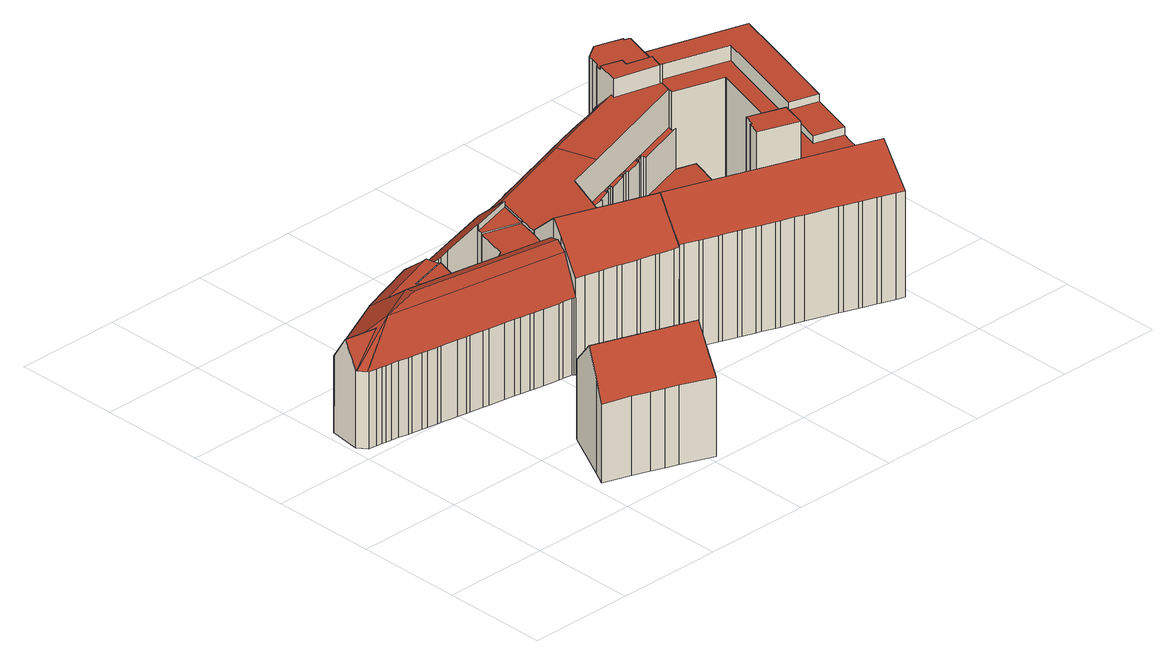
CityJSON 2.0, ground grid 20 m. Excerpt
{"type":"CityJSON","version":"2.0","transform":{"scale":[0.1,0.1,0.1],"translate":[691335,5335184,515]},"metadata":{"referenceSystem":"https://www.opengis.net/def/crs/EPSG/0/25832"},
"CityObjects":{
"building1":{"type":"Building","attributes":{"Gemeindeschluessel":"09162000","HoeheDach":"538.620","HoeheGrund":"516.643","Methode":"2000","NiedrigsteTraufeDesGebaeudes":"531.541","Geometrietyp2DReferenz":"3000","function":"31001_1000","roofType":"3100","measuredHeight":21.98,"storeysAboveGround":4},"geometry":[{"type":"MultiSurface","lod":"2","boundaries":[[[0,1,2,3]],[[4,5,6,7,8,9,10,11,12,13,2,1,14,15,16,17,18,19]],[[3,2,13,20]],[[21,7,6,22]],[[23,9,8,24]],[[25,10,9,23]],[[24,8,7,21]],[[26,15,14,27]],[[28,18,17,29]],[[30,31,32,33]],[[27,14,1,0]],[[33,32,34,35]],[[36,12,11,37]],[[22,6,5,38]],[[38,5,4,39,40]],[[41,28,29,42,26,27,0,3,20,36,37,25,23,24,21,22,38,40,30,33,35,43,44,45]],[[41,46,19,18,28]],[[35,34,47,43]],[[42,16,15,26]],[[43,47,48,44]],[[29,17,16,42]],[[37,11,10,25]],[[20,13,12,36]],[[45,49,46,41]],[[40,39,31,30]],[[44,48,49,45]],[[48,47,34,32,31,39,4,19,46,49]]],"semantics":{"surfaces":[{"type":"WallSurface"},{"type":"RoofSurface"},{"type":"GroundSurface"}],"values":[0,1,0,0,0,0,0,0,0,0,0,0,0,0,0,2,0,0,0,0,0,0,0,0,0,0,1]}}]},
"building2":{"type":"Building","attributes":{"Gemeindeschluessel":"09162000","HoeheDach":"538.470","HoeheGrund":"516.621","Methode":"2000","NiedrigsteTraufeDesGebaeudes":"520.730","Geometrietyp2DReferenz":"3000","function":"31001_9998","roofType":"2100","measuredHeight":21.85,"storeysAboveGround":5},"geometry":[{"type":"MultiSurface","lod":"2","boundaries":[[[50,51,52,53]],[[54,55,56,57]],[[53,52,58,59]],[[60,61,62,63]],[[64,65,55,54]],[[66,67,68,69]],[[70,71,72,73]],[[74,75,76,77,78]],[[79,80,81,82]],[[83,84,85,86]],[[87,88,89,90]],[[63,91,92,93,94,95,68,67,96,97,98,60]],[[99,97,96,100]],[[101,102,103]],[[104,95,94,105]],[[75,74,106]],[[107,108,109,110,111,112]],[[113,92,91,114]],[[115,116,117,118]],[[119,120,121,122,123,124,125,126,127,128]],[[129,102,130,131,132,133]],[[129,112,111,103,102]],[[134,135,71,70]],[[110,109,106]],[[133,132,136,137]],[[138,139,140,141]],[[140,65,64,142,141]],[[143,144,145,146]],[[137,136,147,148]],[[149,98,97,99]],[[106,74,150,128,131,130]],[[151,148,147,127,126]],[[152,153,154,155]],[[156,154,153,157,158,159]],[[106,130,102,101,110]],[[149,160,161,61,60,98]],[[162,123,122,163]],[[164,165,77,76,166]],[[167,157,153,152]],[[168,93,92,113]],[[116,169,81,80,170,150,74,78,171,172,62,61,161,173,117]],[[174,124,123,162]],[[165,164,50,53,59,138,141,142,64,54,57,175,143,146,176,134,70,73,177,178,179,180,181,182,183,184,185,87,90,83,86,186,107,112,129,133,137,148,151,187,174,162,163,188,189,79,82,190,115,118,191,160,149,99,100,66,69,104,105,168,113,114,192,193,194,167,152,155]],[[183,195,196,184]],[[163,122,121,188]],[[171,156,159,172]],[[100,96,67,66]],[[186,197,108,107]],[[59,58,139,138]],[[188,121,120,189]],[[69,68,95,104]],[[73,72,198,177]],[[192,114,91,63,62]],[[119,150,170,120]],[[194,193,172,159,158]],[[145,135,134,176,146]],[[175,199,144,143]],[[194,158,157,167]],[[86,85,197,186]],[[191,173,161,160]],[[105,94,93,168]],[[184,196,200,185]],[[201,166,76,75,106]],[[185,200,88,87]],[[202,198,72,71,135,145,144,199,56,55,65,140,139,58,52,51,201,106,109,108,197,85,84,89,88,200,196,195,203,204,205]],[[79,189,120,170,80]],[[82,81,169,190]],[[57,56,199,175]],[[165,155,154,156,171,78,77]],[[192,62,172,193]],[[90,89,84,83]],[[118,117,173,191]],[[50,164,166,201,51]],[[181,204,203,182]],[[177,198,202,178]],[[182,203,195,183]],[[151,126,125,187]],[[180,205,204,181]],[[202,205,180,179,178]],[[128,127,147,136,132,131]],[[128,150,119]],[[187,125,124,174]],[[110,101,103,111]],[[116,115,190,169]]],"semantics":{"surfaces":[{"type":"WallSurface"},{"type":"RoofSurface"},{"type":"GroundSurface"}],"values":[0,0,0,0,0,0,0,1,0,0,0,1,0,1,0,1,0,0,0,1,0,0,0,1,0,0,0,0,0,0,1,0,0,1,1,0,0,0,0,0,1,0,2,0,0,0,0,0,0,0,0,0,0,0,0,0,0,0,0,0,0,0,1,0,1,0,0,0,0,0,0,0,0,0,0,0,0,0,0,1,0,0,1,0]}}]},
"building3":{"type":"Building","attributes":{"Gemeindeschluessel":"09162000","HoeheDach":"534.530","HoeheGrund":"517.270","Methode":"2000","NiedrigsteTraufeDesGebaeudes":"521.973","Geometrietyp2DReferenz":"3000","function":"31001_9998","roofType":"2100","measuredHeight":17.26,"storeysAboveGround":1},"geometry":[{"type":"MultiSurface","lod":"2","boundaries":[[[206,207,208,209]],[[210,211,212,213]],[[214,215,216,217]],[[218,219,220,221]],[[222,223,224,225]],[[226,208,207,227,228,229,230]],[[231,232,233,234]],[[235,236,237,238]],[[239,240,241,242]],[[243,227,207,206]],[[238,237,244,245]],[[224,246,230,229,247,248,225]],[[249,250,251,252]],[[252,251,253,254]],[[255,256,257,258]],[[217,216,256,255]],[[259,228,227,243]],[[243,206,209,260,261,231,234,262,235,238,245,249,252,254,263,264,265,218,221,266,239,242,214,217,255,258,267,210,213,222,225,248,247,259]],[[234,233,268,262]],[[247,229,228,259]],[[242,241,215,214]],[[246,224,269,270]],[[260,209,208,226,271,261]],[[266,221,220,270,269,240,239]],[[258,257,272,267]],[[262,268,236,235]],[[254,253,273,263]],[[220,219,274,275,273,253,251,250,244,237,236,268,233,232,271,226,230,246,270]],[[245,244,250,249]],[[264,275,274,265]],[[261,271,232,231]],[[213,212,223,222]],[[265,274,219,218]],[[267,272,211,210]],[[263,273,275,264]],[[211,272,257,256,216,215,241,240,269,224,223,212]]],"semantics":{"surfaces":[{"type":"WallSurface"},{"type":"RoofSurface"},{"type":"GroundSurface"}],"values":[0,0,0,0,0,1,0,0,0,0,0,0,0,0,0,0,0,2,0,0,0,0,0,0,0,0,0,1,0,0,0,0,0,0,0,1]}}]},
"building4":{"type":"Building","attributes":{"Gemeindeschluessel":"09162000","HoeheDach":"535.810","HoeheGrund":"517.410","Methode":"2000","NiedrigsteTraufeDesGebaeudes":"528.915","Geometrietyp2DReferenz":"3000","function":"31001_9998","roofType":"2100","measuredHeight":18.4,"storeysAboveGround":4},"geometry":[{"type":"MultiSurface","lod":"2","boundaries":[[[276,277,278,279]],[[280,281,282,283]],[[284,285,286,287]],[[288,289,290,291]],[[285,292,293,278,277,290,289,282,281,294,295,296,286]],[[297,293,292,298]],[[299,296,295,300]],[[301,294,281,280]],[[298,292,285,284]],[[302,303,283,282,289,288,304]],[[300,295,294,301]],[[302,304,305,306]],[[287,286,296,299]],[[304,288,291,305]],[[283,303,302,306,307,276,279,297,298,284,287,299,300,301,280]],[[279,278,293,297]],[[305,291,290,277,276,307,306]]],"semantics":{"surfaces":[{"type":"WallSurface"},{"type":"RoofSurface"},{"type":"GroundSurface"}],"values":[0,0,0,0,1,0,0,0,0,0,0,0,0,1,2,0,0]}}]},
"building5":{"type":"Building","attributes":{"Gemeindeschluessel":"09162000","HoeheDach":"541.850","HoeheGrund":"516.459","Methode":"2000","NiedrigsteTraufeDesGebaeudes":"534.899","Geometrietyp2DReferenz":"3000","function":"31001_9998","roofType":"3100","measuredHeight":25.39,"storeysAboveGround":6},"geometry":[{"type":"MultiSurface","lod":"2","boundaries":[[[308,309,310,311]],[[312,311,310,313,314]],[[315,316,317,318]],[[319,320,321,322]],[[323,324,325,326,327,328,321,320,329,330,331,332,314,313,333]],[[334,325,324,335]],[[322,321,328,336]],[[323,337,335,324]],[[318,317,338,339]],[[340,326,325,334]],[[341,337,323,333,342]],[[343,327,326,340]],[[339,338,309,308]],[[344,345,316,315]],[[312,314,332,346]],[[346,332,331,347]],[[348,330,329,349]],[[313,310,309,338,317,316,345,342,333]],[[312,346,347,348,349,319,322,336,343,340,334,335,337,341,344,315,318,339,308,311]],[[349,329,320,319]],[[336,328,327,343]],[[347,331,330,348]],[[341,342,345,344]]],"semantics":{"surfaces":[{"type":"WallSurface"},{"type":"RoofSurface"},{"type":"GroundSurface"}],"values":[0,0,0,0,1,0,0,0,0,0,0,0,0,0,0,0,0,1,2,0,0,0,0]}}]},
"building6":{"type":"Building","attributes":{"Gemeindeschluessel":"09162000","HoeheDach":"543.888","HoeheGrund":"515.671","Methode":"2000","NiedrigsteTraufeDesGebaeudes":"519.777","Geometrietyp2DReferenz":"3000","function":"31001_9998","roofType":"3100","measuredHeight":28.22,"storeysAboveGround":6},"geometry":[{"type":"MultiSurface","lod":"2","boundaries":[[[350,351,352,353,354,355]],[[356,357,358,359]],[[360,361,362,363]],[[364,365,366,367]],[[368,369,370,371]],[[372,373,374,375]],[[376,377,378,379]],[[380,381,370,369,382,383]],[[384,385,386,387]],[[366,365,386,385,362,361,388,389,390,391,392,393,394,395,396,397,398,399,400,378,377,401,402,403,404]],[[405,395,394,406]],[[407,408,409,410,411,368,371,412,351,350,413,372,375,414,415,416,376,379,417,418,419,420,421,405,406,422,423,424,425,426,427,360,363,384,387,364,367,428]],[[425,390,389,426]],[[411,410,429,430,383,382]],[[423,392,391,424]],[[414,431,402,415]],[[402,431,374,373,432,356,359,430,429,433,434,435,403]],[[380,359,358,436,381]],[[383,430,359,380]],[[427,388,361,360]],[[407,428,404,403,435]],[[375,374,431,414]],[[406,394,393,422]],[[412,437,352,351]],[[412,371,370,381,436,437]],[[422,393,392,423]],[[411,382,369,368]],[[418,399,398,419]],[[367,366,404,428]],[[426,389,388,427]],[[421,396,395,405]],[[357,353,352,437,436,358]],[[372,413,438,439,432,373]],[[440,356,432,439]],[[415,402,401,416]],[[387,386,365,364]],[[409,433,429,410]],[[350,355,438,413]],[[420,397,396,421]],[[407,435,434,408]],[[419,398,397,420]],[[439,438,355,354,440]],[[379,378,400,417]],[[354,353,357,356,440]],[[416,401,377,376]],[[417,400,399,418]],[[424,391,390,425]],[[408,434,433,409]],[[363,362,385,384]]],"semantics":{"surfaces":[{"type":"WallSurface"},{"type":"RoofSurface"},{"type":"GroundSurface"}],"values":[0,0,0,0,0,0,0,1,0,1,0,2,0,0,0,0,1,0,0,0,0,0,0,0,0,0,0,0,0,0,0,1,0,0,0,0,0,0,0,0,0,1,0,0,0,0,0,0,0]}}]},
"building7":{"type":"Building","attributes":{"Gemeindeschluessel":"09162000","HoeheDach":"538.590","HoeheGrund":"516.712","Methode":"9999","NiedrigsteTraufeDesGebaeudes":"516.960","Geometrietyp2DReferenz":"3000","function":"31001_9998","roofType":"1000","measuredHeight":21.88,"storeysAboveGround":6},"geometry":[{"type":"MultiSurface","lod":"2","boundaries":[[[441,442,443,444]],[[445,446,447,448]],[[449,450,451,452]],[[453,454,455,456]],[[457,458,459,460]],[[461,462,463,464]],[[465,466,467,468]],[[469,470,471,472]],[[473,474,475,476,477]],[[456,455,478,479]],[[480,481,482,483]],[[484,485,486,487]],[[488,489,490,491]],[[492,493,494,495]],[[496,491,490,497,498,499]],[[500,501,502,503]],[[504,505,506,507]],[[508,509,510,511]],[[512,513,514,515]],[[516,517,518,519]],[[520,521,522,523]],[[524,525,526,527,528]],[[529,530,531,532,459,458,533,502,501,518,517,534,535,536,537,447,446,443,442,538,539,471,470,540,541,494,493,482,481,463,462,542,543,544,545,546,547,548,549,550,551,552,477,476,553,554]],[[555,556,557,558]],[[444,443,446,445]],[[559,560,561,562]],[[468,467,563,564]],[[526,565,566,567,568,569,563,467,466,506,505,570,571,522,521,572,573,574,510,509,575,576,577,578,579,486,485,580,514,513,581,451,450,582,583,584,585,586,527]],[[587,547,546,588]],[[589,590,591,592]],[[593,594,595,596]],[[597,573,572,598]],[[559,562,497,490,489,599,591,590,600,601,602,603,604,605,606]],[[515,514,580,607]],[[608,541,540,609]],[[610,545,544,611]],[[612,533,458,457]],[[472,471,539,613]],[[526,525,614,565]],[[507,506,466,465]],[[615,616,530,529,605,604]],[[553,524,528,617,618,554]],[[619,531,530,616]],[[620,548,547,587]],[[453,621,586,585,622,454]],[[623,582,450,449]],[[624,581,513,512]],[[625,569,568,626]],[[627,552,551,628]],[[629,630,631,632]],[[511,510,574,633]],[[634,536,535,635]],[[592,591,599,636]],[[487,486,579,637]],[[638,623,449,452,624,512,515,607,484,487,637,639,640,641,642,508,511,633,597,598,520,523,643,644,504,507,465,468,564,645,593,596,646,555,558,647,648,474,473,627,628,649,650,620,587,588,610,611,651,652,461,464,480,483,492,495,608,609,469,472,613,653,441,444,445,448,654,634,635,655,516,519,500,503,612,457,460,656,619,616,615,657,658,659,660,589,592,636,488,491,496,629,632,621,453,456,479]],[[596,595,661,646]],[[621,632,631,662,617,528,527,586]],[[663,664,606,605,529,554,618]],[[448,447,537,654]],[[598,572,521,520]],[[644,570,505,504]],[[660,600,590,589]],[[650,549,548,620]],[[609,540,470,469]],[[626,568,567,665]],[[645,666,594,593]],[[649,550,549,650]],[[655,534,517,516]],[[641,576,575,642]],[[636,599,489,488]],[[658,602,601,659]],[[638,479,478,667,584,583]],[[645,564,563,569,625,666]],[[628,551,550,649]],[[651,543,542,652]],[[653,538,442,441]],[[661,595,594,666,625,626,665,668]],[[607,580,485,484]],[[606,664,560,559]],[[503,502,533,612]],[[622,585,584,667]],[[635,535,534,655]],[[496,499,630,629]],[[464,463,481,480]],[[663,662,631,630,499,498,561,560,664]],[[460,459,532,656]],[[558,557,669,647]],[[657,603,602,658]],[[633,574,573,597]],[[473,477,552,627]],[[523,522,571,643]],[[615,604,603,657]],[[648,670,475,474]],[[588,546,545,610]],[[611,544,543,651]],[[643,571,570,644]],[[519,518,501,500]],[[642,575,509,508]],[[555,646,661,668,566,565,614,556]],[[654,537,536,634]],[[495,494,541,608]],[[656,532,531,619]],[[637,579,578,639]],[[452,451,581,624]],[[647,669,670,648]],[[640,577,576,641]],[[652,542,462,461]],[[478,455,454,622,667]],[[483,482,493,492]],[[638,583,582,623]],[[613,539,538,653]],[[617,662,663,618]],[[553,476,475,670,669,557,556,614,525,524]],[[659,601,600,660]],[[639,578,577,640]],[[562,561,498,497]],[[665,567,566,668]]],"semantics":{"surfaces":[{"type":"WallSurface"},{"type":"RoofSurface"},{"type":"GroundSurface"}],"values":[0,0,0,0,0,0,0,0,0,0,0,0,0,0,0,0,0,0,0,0,0,0,1,0,0,0,0,1,0,0,0,0,1,0,0,0,0,0,0,0,0,1,0,0,0,0,0,0,0,0,0,0,0,0,2,0,0,0,0,0,0,0,0,0,0,0,0,0,0,0,0,0,0,0,0,0,1,0,0,0,0,0,0,0,1,0,0,0,0,0,0,0,0,0,0,0,0,0,0,0,0,0,0,0,0,0,0,1,0,0,0,0,1,0,0,0,0]}}]},
"building8":{"type":"Building","attributes":{"Gemeindeschluessel":"09162000","HoeheDach":"519.714","HoeheGrund":"516.748","Methode":"1000","NiedrigsteTraufeDesGebaeudes":"519.714","Geometrietyp2DReferenz":"3000","function":"51009_1610","roofType":"1000","measuredHeight":2.97},"geometry":[{"type":"MultiSurface","lod":"2","boundaries":[[[671,672,673,674]],[[675,676,672,671]],[[674,673,677,678]],[[676,677,673,672]],[[671,674,678,675]],[[678,677,676,675]]],"semantics":{"surfaces":[{"type":"WallSurface"},{"type":"RoofSurface"},{"type":"GroundSurface"}],"values":[0,0,0,1,2,0]}}]},
"building9":{"type":"Building","attributes":{"Gemeindeschluessel":"09162000","HoeheDach":"537.960","HoeheGrund":"516.095","Methode":"2000","NiedrigsteTraufeDesGebaeudes":"532.621","Geometrietyp2DReferenz":"3000","function":"31001_9998","roofType":"1000","measuredHeight":21.86,"storeysAboveGround":5},"geometry":[{"type":"MultiSurface","lod":"2","boundaries":[[[679,680,681,682]],[[683,684,685,686]],[[687,688,617,689]],[[690,691,692,693]],[[694,695,696,697,698,699]],[[700,701,702,703,704,705,706]],[[707,708,709,710]],[[682,681,711,712]],[[713,714,715,716]],[[710,709,717,718]],[[716,715,719,720]],[[721,722,723,724,725,726,727,701,700,617,688,728,729,685,684,730,731,717,709,708]],[[703,732,733,734,735,704]],[[736,737,738,739,740,699,698,732,703,702]],[[693,692,741,742]],[[743,744,745,746]],[[747,748,714,713]],[[689,617,700,706]],[[749,750,686,685,729,728,688,687]],[[751,752,748,747]],[[753,721,708,707]],[[742,741,754,755]],[[756,757,691,690]],[[720,719,744,743]],[[758,759,738,737,736,727,726,725,724]],[[727,736,702,701]],[[760,722,721,753]],[[717,731,730,684,683,761,762,718]],[[763,739,738,759]],[[764,763,759,758]],[[723,764,758,724]],[[765,766,767,768]],[[769,770,771,772]],[[746,745,770,769]],[[734,733,773,774]],[[723,722,760,775,776,777,694,699,740,739,763,764]],[[755,754,752,751]],[[774,773,766,765]],[[712,711,757,756]],[[778,779,697,696]],[[698,697,779,771,770,745,744,719,715,714,748,752,754,741,692,691,757,711,681,680,767,766,773,733,732]],[[768,767,680,679]],[[778,696,695,694,777,776,775,760,753,707,710,718,762,761,683,686,750,749,687,689,706,705,704,735,734,774,765,768,679,682,712,756,690,693,742,755,751,747,713,716,720,743,746,769,772]],[[772,771,779,778]]],"semantics":{"surfaces":[{"type":"WallSurface"},{"type":"RoofSurface"},{"type":"GroundSurface"}],"values":[0,0,0,0,0,0,0,0,0,0,0,1,0,1,0,0,0,0,0,0,0,0,0,0,0,0,0,0,0,1,0,0,0,0,0,0,0,0,0,0,1,0,2,0]}}]}
},
"vertices":[
[352,172,16],[352,172,167],[354,172,167],[354,172,16],[429,69,236],[430,70,235],[437,90,215],[454,134,168],[451,135,168],[387,159,168],[388,161,165],[379,164,165],[379,163,167],[378,163,167],[353,174,165],[344,177,166],[343,175,168],[281,197,168],[278,198,168],[245,135,236],[378,163,16],[454,134,16],[437,90,16],[387,159,16],[451,135,16],[388,161,16],[344,177,16],[353,174,16],[278,198,16],[281,197,16],[404,1,16],[404,1,166],[343,25,167],[343,25,16],[319,33,167],[319,33,16],[379,163,16],[379,164,16],[430,70,16],[413,26,192],[413,26,16],[227,100,16],[343,175,16],[295,42,16],[263,54,16],[212,71,16],[227,100,199],[295,42,167],[263,54,168],[212,71,166],
[419,345,16],[419,345,162],[416,346,162],[416,346,16],[337,359,16],[337,359,162],[330,360,162],[330,360,16],[413,347,162],[413,347,16],[296,498,57],[296,498,194],[337,491,194],[337,491,57],[356,356,16],[356,356,162],[311,509,16],[311,509,57],[316,510,57],[316,510,16],[237,376,16],[237,376,162],[213,380,162],[213,380,16],[166,482,225],[162,458,235],[442,411,235],[446,424,229],[450,435,225],[233,494,16],[233,494,206],[232,489,210],[232,489,16],[48,408,16],[48,408,162],[41,409,162],[41,409,16],[73,404,16],[73,404,162],[60,406,162],[60,406,16],[336,496,57],[333,500,57],[330,504,57],[326,507,57],[321,509,57],[306,508,57],[302,505,57],[299,501,57],[302,505,16],[306,508,16],[67,449,208],[9,489,162],[5,459,208],[321,509,16],[326,507,16],[88,445,225],[14,413,16],[14,413,162],[13,414,162],[2,429,162],[1,430,163],[1,430,16],[333,500,16],[336,496,16],[291,480,16],[291,480,210],[293,479,210],[293,479,16],[163,510,196],[233,498,196],[233,503,196],[232,508,196],[229,511,196],[227,515,196],[223,518,196],[295,538,196],[290,562,196],[162,518,196],[9,489,16],[10,489,162],[158,560,162],[159,561,162],[159,561,16],[249,374,16],[249,374,162],[281,603,162],[281,603,16],[394,350,16],[394,350,162],[387,351,161],[387,351,16],[369,354,16],[299,366,16],[299,366,162],[281,369,162],[281,369,16],[288,570,189],[288,570,16],[299,501,16],[163,510,202],[295,538,16],[481,535,16],[481,535,195],[471,496,195],[471,496,16],[462,470,195],[410,556,195],[392,493,195],[377,484,195],[296,497,16],[296,497,194],[229,511,16],[232,508,16],[438,399,16],[446,424,16],[438,399,229],[410,556,16],[330,504,16],[268,483,210],[233,498,202],[462,470,194],[377,484,194],[295,492,198],[227,515,16],[311,364,16],[273,370,16],[206,381,16],[188,384,16],[175,386,16],[156,390,16],[149,391,16],[130,394,16],[118,396,16],[99,399,16],[92,400,16],[29,411,16],[223,518,16],[233,503,16],[233,498,16],[268,483,16],[295,492,16],[337,491,16],[377,484,16],[392,493,16],[118,396,162],[99,399,162],[29,411,162],[206,381,162],[311,364,162],[92,400,162],[434,387,225],[188,384,162],[130,394,162],[149,391,162],[156,390,162],
[392,493,23],[392,493,76],[376,484,75],[376,484,23],[227,515,23],[227,515,195],[223,518,195],[223,518,23],[233,494,23],[233,494,195],[233,498,195],[233,498,23],[293,479,23],[293,479,70],[291,480,70],[291,480,23],[295,538,23],[295,538,195],[300,539,195],[300,539,23],[358,487,77],[410,556,91],[415,571,95],[323,546,95],[301,539,95],[336,496,23],[336,496,79],[333,500,81],[333,500,23],[326,507,23],[326,507,83],[321,509,84],[321,509,23],[268,483,23],[268,483,195],[232,489,195],[232,489,23],[410,556,23],[316,510,84],[316,510,23],[300,539,95],[323,546,23],[301,539,23],[311,509,23],[311,509,83],[306,508,82],[306,508,23],[302,505,81],[302,505,23],[233,503,23],[233,503,195],[231,507,195],[231,507,23],[415,571,23],[358,487,23],[337,491,23],[330,504,23],[299,501,23],[296,497,23],[295,492,23],[283,481,23],[229,511,23],[330,504,82],[283,481,195],[283,481,70],[337,491,77],[229,511,195],[299,501,79],[295,492,75],[296,497,77],
[415,571,24],[415,571,204],[323,546,204],[323,546,24],[514,668,24],[514,668,139],[505,631,171],[505,631,24],[288,570,24],[288,570,172],[281,603,139],[281,603,24],[494,589,197],[494,589,208],[413,566,208],[413,566,197],[295,538,204],[300,539,204],[510,667,139],[302,609,139],[285,604,139],[300,539,24],[295,538,24],[285,604,24],[302,609,24],[510,667,24],[481,535,24],[494,589,24],[481,535,197],[410,556,197],[410,556,24],[413,566,24],
[650,432,15],[650,432,204],[625,361,267],[625,361,15],[600,290,15],[625,360,269],[600,290,206],[512,482,15],[512,482,203],[511,481,204],[511,481,15],[525,312,15],[525,312,203],[500,320,202],[500,320,15],[438,399,247],[419,345,199],[434,340,200],[459,333,200],[467,330,201],[492,323,202],[533,310,203],[558,302,204],[566,300,204],[591,292,205],[446,423,269],[434,340,15],[419,345,15],[492,323,15],[438,399,15],[583,456,204],[583,456,15],[459,333,15],[446,424,15],[446,424,268],[467,330,15],[471,496,15],[471,496,203],[591,292,15],[566,300,15],[558,302,15],[533,310,15],
[939,384,7],[868,409,7],[868,409,289],[936,385,289],[936,385,48],[939,384,48],[922,337,209],[922,337,289],[848,363,289],[848,363,209],[698,255,7],[698,255,210],[674,264,210],[674,264,7],[633,278,7],[633,278,210],[609,287,210],[609,287,7],[861,413,7],[861,413,48],[853,390,48],[853,390,7],[923,336,7],[923,336,210],[1027,300,210],[1027,300,7],[983,155,7],[983,155,210],[968,160,210],[968,160,7],[848,363,48],[857,388,48],[836,421,48],[819,373,48],[666,266,7],[666,266,210],[641,275,210],[641,275,7],[706,252,210],[731,244,210],[739,241,210],[763,232,210],[771,229,210],[796,221,210],[813,215,210],[870,195,210],[878,192,210],[903,183,210],[911,180,210],[935,172,210],[943,169,210],[983,156,211],[1005,228,269],[625,361,269],[600,290,210],[870,195,7],[813,215,7],[625,361,7],[650,432,7],[758,394,7],[819,373,7],[836,421,7],[861,387,7],[938,381,7],[1017,269,7],[1005,228,7],[983,156,7],[943,169,7],[935,172,7],[911,180,7],[903,183,7],[878,192,7],[796,221,7],[771,229,7],[763,232,7],[739,241,7],[731,244,7],[706,252,7],[600,290,7],[819,373,210],[819,373,209],[1017,269,235],[923,337,209],[758,394,210],[650,432,210],[625,361,268],[857,388,289],[861,387,289],[938,381,48],[923,337,48],[922,337,48],
[694,723,17],[694,723,133],[695,720,137],[695,720,17],[701,722,17],[701,722,137],[699,727,130],[699,727,17],[838,627,17],[838,627,129],[839,625,129],[839,625,17],[979,640,17],[979,640,52],[960,578,52],[960,578,17],[803,750,17],[803,750,143],[812,747,149],[812,747,17],[630,705,17],[630,705,130],[632,700,137],[632,700,17],[726,585,17],[726,585,129],[700,576,129],[700,576,17],[682,722,17],[682,722,130],[684,716,137],[684,716,17],[505,631,17],[481,535,17],[481,535,201],[497,599,201],[505,631,168],[849,611,52],[849,611,17],[638,702,17],[638,702,137],[637,705,133],[637,705,17],[794,607,17],[794,607,129],[792,612,129],[792,612,17],[973,787,17],[973,787,229],[961,748,229],[961,748,17],[643,706,17],[643,706,133],[644,704,137],[644,704,17],[948,706,17],[951,714,229],[951,714,236],[948,706,236],[752,738,17],[752,738,137],[750,744,130],[750,744,17],[724,590,17],[724,590,129],[725,586,129],[725,586,17],[777,603,17],[777,603,129],[777,602,129],[777,602,17],[832,625,17],[832,625,129],[827,624,129],[827,624,17],[746,740,17],[746,740,133],[746,737,137],[746,737,17],[735,594,17],[735,594,129],[736,591,129],[736,591,17],[702,586,201],[628,563,201],[628,563,129],[938,662,129],[938,662,201],[874,764,152],[856,755,156],[850,735,175],[837,739,166],[785,755,130],[739,738,133],[740,735,137],[735,733,137],[733,738,130],[688,721,133],[689,718,137],[648,711,130],[649,705,137],[596,695,130],[598,689,137],[592,687,137],[591,690,133],[585,688,133],[586,685,137],[581,683,137],[579,689,130],[545,678,130],[528,673,130],[514,668,130],[680,658,201],[859,715,201],[583,456,17],[583,456,201],[511,481,201],[511,481,17],[908,740,229],[908,740,236],[904,726,236],[904,726,229],[701,575,129],[701,575,17],[586,455,129],[604,448,129],[632,555,129],[636,561,129],[701,574,129],[729,592,129],[730,589,129],[741,596,129],[742,592,129],[742,590,129],[775,607,129],[781,609,129],[782,606,129],[788,608,129],[787,611,129],[828,618,129],[833,623,129],[843,629,129],[845,624,129],[846,620,129],[944,651,129],[936,653,129],[586,685,17],[585,688,17],[963,792,17],[963,792,229],[971,789,229],[971,789,17],[731,481,17],[731,481,20],[758,394,20],[758,394,17],[742,592,17],[741,596,17],[973,788,229],[964,795,229],[913,811,229],[885,793,229],[882,783,229],[877,766,229],[874,764,229],[870,752,229],[828,618,17],[649,705,17],[648,711,17],[591,690,17],[592,687,17],[785,755,17],[689,718,17],[586,455,201],[877,766,17],[856,755,17],[945,685,201],[857,707,201],[850,735,17],[581,683,17],[936,653,17],[944,651,52],[843,629,17],[833,623,17],[701,574,20],[636,561,20],[514,668,17],[528,673,17],[942,686,17],[942,686,236],[946,685,236],[946,685,17],[742,590,17],[735,733,17],[740,735,17],[973,788,17],[787,611,17],[845,624,17],[788,608,17],[782,606,17],[781,609,17],[775,607,17],[730,589,17],[729,592,17],[730,484,17],[650,432,17],[512,482,17],[471,496,17],[545,678,17],[579,689,17],[598,689,17],[596,695,17],[688,721,17],[733,738,17],[739,738,17],[837,739,17],[882,783,17],[885,793,17],[913,811,17],[964,795,17],[650,432,20],[945,685,236],[857,707,236],[870,752,236],[632,555,20],[730,484,20],[846,620,52],[604,448,20],[512,482,201],[471,496,201],
[836,421,17],[836,421,47],[846,451,47],[846,451,17],[861,413,17],[861,413,47],[871,443,47],[871,443,17],
[1020,780,11],[1020,780,176],[1019,774,182],[1019,774,11],[1032,624,11],[1032,624,201],[1031,625,201],[1031,625,11],[936,653,11],[936,653,201],[945,685,11],[1031,774,11],[1031,774,179],[1030,771,182],[1030,771,11],[1132,650,11],[1143,686,11],[1146,694,11],[1146,694,221],[1143,686,230],[1132,650,230],[942,686,201],[945,695,201],[945,695,230],[948,706,230],[948,706,11],[945,695,11],[942,686,11],[923,336,11],[923,336,201],[938,381,201],[938,381,11],[1024,772,182],[1024,772,11],[1076,757,11],[1076,757,182],[1077,760,179],[1077,760,11],[957,374,201],[957,374,11],[1083,758,179],[1083,758,11],[1027,300,201],[1039,342,201],[1045,360,201],[989,376,201],[1016,463,201],[1060,610,201],[1074,657,201],[979,640,201],[996,635,201],[1031,619,201],[960,385,201],[959,739,230],[961,748,221],[961,748,11],[959,739,11],[1074,657,230],[1060,610,230],[1016,463,230],[1071,447,230],[1130,641,230],[1036,769,182],[1036,769,11],[1082,755,11],[1082,755,182],[1088,754,182],[1088,754,11],[1070,759,11],[1070,759,182],[979,640,11],[996,635,11],[1072,764,11],[1072,764,176],[1027,300,11],[1038,775,176],[1038,775,11],[1025,775,11],[1025,775,179],[989,376,216],[1016,463,216],[1039,342,11],[1031,619,11],[960,385,11],[1071,447,216],[1045,360,216],[984,784,11],[984,784,182],[986,790,176],[986,790,11],[1089,759,11],[1089,759,176],[1159,739,176],[1159,739,11],[973,787,182],[973,787,11],[1045,360,11],[1071,447,11],[1130,641,11],[1158,735,11],[1158,735,180]
]}
